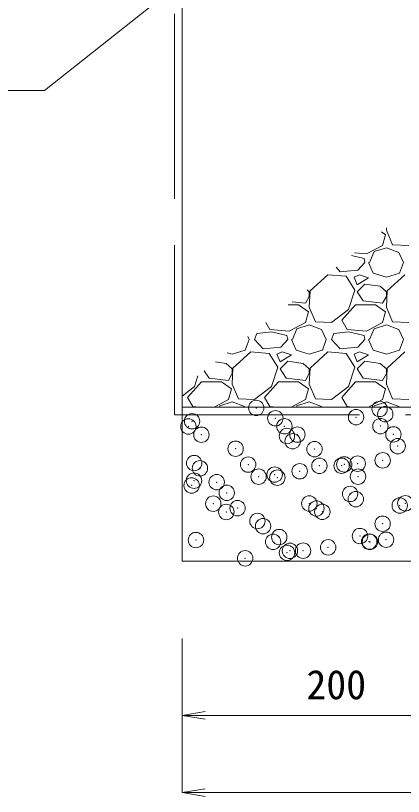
# Model space of a CAD drawing. Units: millimetres at full size, sheet at 1:20; details may follow other scales. Extents: x 0 to 23340, y -4498 to 8520.
# Drawn here: x 16010 to 16261, y 3404 to 3910 of the extents above; entities that cross this region are included whole.
import ezdxf
from ezdxf.enums import TextEntityAlignment as Align

# ---------------------------------------------------------------- set-up
doc = ezdxf.new("R2010")
doc.units = ezdxf.units.MM
doc.header["$LTSCALE"] = 20
doc.header["$PDMODE"] = 32
doc.header["$PDSIZE"] = 10
doc.linetypes.add('DASHED', pattern=[7.5, 6, -1.5])
for name, color, linetype, lineweight in [('KIJUN', 5, 'Continuous', 5), ('SUNPO', 3, 'Continuous', 13), ('TITLE', 7, 'Continuous', 13), ('ﾊｯﾁﾝｸﾞ', 7, 'Continuous', 5)]:
    doc.layers.add(name, color=color, linetype=linetype, lineweight=lineweight)
doc.styles.add('ＭＳ ゴシック', font='')
doc.styles.get('ＭＳ ゴシック').set_extended_font_data('MS Gothic')

# ---------------------------------------------------------------- blocks, each defined once
blk = doc.blocks.new('open_arrow')
at = {"color": 0, "linetype": 'Continuous', "lineweight": -2}
blk.add_lwpolyline([(7.5, 1.25), (0, 0), (7.5, -1.25)], dxfattribs=at)

msp = doc.modelspace()

# ---------------------------------------------------------------- linework, layer by layer
at = {"layer": 'KIJUN', "color": 7, "linetype": 'DASHED', "lineweight": 13}
msp.add_lwpolyline([(16317.48, 4661.2), (16112.48, 4661.2), (16112.48, 3651.2), (17052.48, 3651.2), (17052.48, 4661.2), (16847.48, 4661.2)], dxfattribs=at)
at = {"layer": 'KIJUN', "color": 7, "lineweight": 13}
for points in [[(16847.48, 4656.2), (16847.48, 3876.2), (16827.48, 3856.2), (16337.48, 3856.2), (16317.48, 3876.2), (16317.48, 4656.2), (16117.48, 4656.2), (16117.48, 3656.2), (17047.48, 3656.2), (17047.48, 4656.2)], [(17047.48, 3656.2), (16117.48, 3656.2), (16117.48, 3556.2), (17047.48, 3556.2)]]:
    msp.add_lwpolyline(points, close=True, dxfattribs=at)
at = {"layer": 'SUNPO'}
for p, q in [((16117.48, 3506.2), (16117.48, 3456.2)), ((16117.48, 3506.2), (16117.48, 3406.2)), ((16317.48, 3456.2), (16117.48, 3456.2)), ((16117.48, 3406.2), (17047.48, 3406.2))]:
    msp.add_line(p, q, dxfattribs=at)
msp.add_lwpolyline([(16333.61, 4103.44), (16321.85, 4094.13), (16028.18, 3861.41), (15771.61, 3861.41)], dxfattribs=at)
at = {"layer": 'TITLE'}
for p in [(16165.57, 3655.66), (16245.6, 3654.97), (16249.28, 3651.59), (16123.97, 3647), (16177.99, 3648.95), (16230.34, 3649.62), (16121.57, 3643.62), (16183.85, 3643.73), (16246.13, 3643.84), (16130, 3638.24), (16185.47, 3637.41), (16192.29, 3638.36), (16254.57, 3638.47), (16189.16, 3634.04), (16257.38, 3630.86), (16152.2, 3629.16), (16203.36, 3628.92), (16247.61, 3621.64), (16125.35, 3619.86), (16129.04, 3616.48), (16160.36, 3618.9), (16206.56, 3618.09), (16220.94, 3618.13), (16222.65, 3619.01), (16231.35, 3619.5), (16167.1, 3611.04), (16177.52, 3612.42), (16193.77, 3614.56), (16231.6, 3611.08), (16125.23, 3608.47), (16139.94, 3607.47), (16179.25, 3610.41), (16123.68, 3605.33), (16146.44, 3600.54), (16226.47, 3599.85), (16230.15, 3596.47), (16137.72, 3593.53), (16153.46, 3590.63), (16200, 3593.65), (16204.62, 3590.38), (16258.64, 3592.33), (16262.29, 3593.76), (16146.16, 3588.16), (16208.44, 3588.27), (16166.34, 3582.3), (16247.55, 3580.53), (16170.03, 3578.92), (16180.51, 3571.88), (16232.86, 3572.54), (16249.79, 3570.15), (16126.49, 3569.93), (16176.52, 3568.82), (16212.21, 3565.2), (16238.8, 3568.93), (16239.38, 3568.78), (16185.54, 3561.69), (16187.43, 3562.98), (16195.96, 3563.06), (16158.38, 3558.11)]:
    msp.add_point(p, dxfattribs=at)
at = {"layer": 'ﾊｯﾁﾝｸﾞ'}
for p, q in [((16246.81, 3769.86), (16249.5, 3768)), ((16249.5, 3768), (16247.5, 3761)), ((16250.07, 3772.41), (16250, 3771)), ((16250, 3771), (16254, 3761.5)), ((16247.5, 3761), (16237, 3755.5)), ((16242, 3757), (16250, 3759.5)), ((16250, 3759.5), (16258, 3756.5)), ((16254, 3761.5), (16264.5, 3761)), ((16235.5, 3752.5), (16227.29, 3754.55)), ((16237, 3755.5), (16229.28, 3756.12)), ((16236, 3750), (16235.5, 3752.5)), ((16239, 3750), (16242, 3757)), ((16258, 3756.5), (16261, 3750)), ((16236, 3750), (16231.5, 3745)), ((16238.5, 3750), (16241.5, 3743)), ((16258.5, 3743), (16261, 3750)), ((16220, 3744), (16217.42, 3746.82)), ((16231.5, 3745), (16220, 3744)), ((16241.5, 3743), (16250, 3740.5)), ((16250, 3740.5), (16258.5, 3743)), ((16212, 3742), (16200.5, 3731.5)), ((16224, 3741), (16212, 3742)), ((16229.5, 3732), (16224, 3741)), ((16232.5, 3742), (16229, 3740.5)), ((16229, 3740.5), (16231, 3735.5)), ((16231, 3735.5), (16238.5, 3740)), ((16238.5, 3740), (16232.5, 3742)), ((16262, 3742), (16250.5, 3731.5)), ((16200, 3731), (16198.69, 3732.14)), ((16225.5, 3719.5), (16229.5, 3732)), ((16236, 3736), (16231, 3731)), ((16246, 3734.5), (16236, 3736)), ((16250, 3731), (16246, 3734.5)), ((16197.5, 3723.5), (16200, 3728)), ((16200.5, 3731.5), (16200, 3721)), ((16200, 3728), (16200, 3731)), ((16231, 3731), (16235, 3725)), ((16247.5, 3723.5), (16250, 3728)), ((16250.5, 3731.5), (16250, 3721)), ((16250, 3728), (16250, 3731)), ((16186.39, 3722.5), (16193, 3722.5)), ((16188.97, 3724.52), (16197.5, 3723.5)), ((16193, 3722.5), (16199.5, 3718)), ((16221, 3712.5), (16230, 3722.5)), ((16230, 3722.5), (16243, 3722.5)), ((16235, 3725), (16247.5, 3723.5)), ((16243, 3722.5), (16249.5, 3718)), ((16199.5, 3718), (16197.5, 3711)), ((16200, 3721), (16204, 3711.5)), ((16214.5, 3711), (16225.5, 3719.5)), ((16249.5, 3718), (16247.5, 3711)), ((16250, 3721), (16254, 3711.5)), ((16224.5, 3706.5), (16221, 3712.5)), ((16174.5, 3706.5), (16171.83, 3711.09)), ((16197.5, 3711), (16187, 3705.5)), ((16189, 3700), (16192, 3707)), ((16192, 3707), (16200, 3709.5)), ((16200, 3709.5), (16208, 3706.5)), ((16204, 3711.5), (16214.5, 3711)), ((16247.5, 3711), (16237, 3705.5)), ((16239, 3700), (16242, 3707)), ((16242, 3707), (16250, 3709.5)), ((16250, 3709.5), (16258, 3706.5)), ((16254, 3711.5), (16264.5, 3711)), ((16160.12, 3701.91), (16161, 3700)), ((16164.5, 3700), (16166, 3704)), ((16175.5, 3705), (16166, 3704)), ((16187, 3705.5), (16174.5, 3706.5)), ((16185.5, 3702.5), (16175.5, 3705)), ((16186, 3700), (16185.5, 3702.5)), ((16208, 3706.5), (16211, 3700)), ((16214.5, 3700), (16216, 3704)), ((16225.5, 3705), (16216, 3704)), ((16237, 3705.5), (16224.5, 3706.5)), ((16235.5, 3702.5), (16225.5, 3705)), ((16236, 3700), (16235.5, 3702.5)), ((16258, 3706.5), (16261, 3700)), ((16158.5, 3693), (16161, 3700)), ((16170, 3694), (16164.5, 3700)), ((16186, 3700), (16181.5, 3695)), ((16188.5, 3700), (16191.5, 3693)), ((16208.5, 3693), (16211, 3700)), ((16220, 3694), (16214.5, 3700)), ((16236, 3700), (16231.5, 3695)), ((16238.5, 3700), (16241.5, 3693)), ((16258.5, 3693), (16261, 3700)), ((16146.77, 3691.45), (16150, 3690.5)), ((16150, 3690.5), (16158.5, 3693)), ((16162, 3692), (16150.5, 3681.5)), ((16174, 3691), (16162, 3692)), ((16181.5, 3695), (16170, 3694)), ((16182.5, 3692), (16179, 3690.5)), ((16188.5, 3690), (16182.5, 3692)), ((16191.5, 3693), (16200, 3690.5)), ((16200, 3690.5), (16208.5, 3693)), ((16212, 3692), (16200.5, 3681.5)), ((16224, 3691), (16212, 3692)), ((16231.5, 3695), (16220, 3694)), ((16232.5, 3692), (16229, 3690.5)), ((16238.5, 3690), (16232.5, 3692)), ((16241.5, 3693), (16250, 3690.5)), ((16250, 3690.5), (16258.5, 3693)), ((16262, 3692), (16250.5, 3681.5)), ((16179.5, 3682), (16174, 3691)), ((16179, 3690.5), (16181, 3685.5)), ((16181, 3685.5), (16188.5, 3690)), ((16229.5, 3682), (16224, 3691)), ((16229, 3690.5), (16231, 3685.5)), ((16231, 3685.5), (16238.5, 3690)), ((16146, 3684.5), (16139.21, 3685.52)), ((16150, 3681), (16146, 3684.5)), ((16150.5, 3681.5), (16150, 3671)), ((16175.5, 3669.5), (16179.5, 3682)), ((16186, 3686), (16181, 3681)), ((16196, 3684.5), (16186, 3686)), ((16200, 3681), (16196, 3684.5)), ((16200.5, 3681.5), (16200, 3671)), ((16225.5, 3669.5), (16229.5, 3682)), ((16236, 3686), (16231, 3681)), ((16246, 3684.5), (16236, 3686)), ((16250, 3681), (16246, 3684.5)), ((16250.5, 3681.5), (16250, 3671)), ((16125.5, 3669.5), (16127.75, 3676.54)), ((16131.84, 3679.74), (16135, 3675)), ((16147.5, 3673.5), (16150, 3678)), ((16150, 3678), (16150, 3681)), ((16181, 3681), (16185, 3675)), ((16197.5, 3673.5), (16200, 3678)), ((16200, 3678), (16200, 3681)), ((16231, 3681), (16235, 3675)), ((16247.5, 3673.5), (16250, 3678)), ((16250, 3678), (16250, 3681)), ((16121, 3662.5), (16130, 3672.5)), ((16130, 3672.5), (16143, 3672.5)), ((16135, 3675), (16147.5, 3673.5)), ((16143, 3672.5), (16149.5, 3668)), ((16171, 3662.5), (16180, 3672.5)), ((16180, 3672.5), (16193, 3672.5)), ((16185, 3675), (16197.5, 3673.5)), ((16193, 3672.5), (16199.5, 3668)), ((16221, 3662.5), (16230, 3672.5)), ((16230, 3672.5), (16243, 3672.5)), ((16235, 3675), (16247.5, 3673.5)), ((16243, 3672.5), (16249.5, 3668)), ((16117.48, 3663.31), (16125.5, 3669.5)), ((16149.5, 3668), (16147.5, 3661)), ((16150, 3671), (16154, 3661.5)), ((16164.5, 3661), (16175.5, 3669.5)), ((16199.5, 3668), (16197.5, 3661)), ((16200, 3671), (16204, 3661.5)), ((16214.5, 3661), (16225.5, 3669.5)), ((16249.5, 3668), (16247.5, 3661)), ((16250, 3671), (16254, 3661.5)), ((16124.5, 3656.5), (16121, 3662.5)), ((16154, 3661.5), (16164.5, 3661)), ((16174.5, 3656.5), (16171, 3662.5)), ((16204, 3661.5), (16214.5, 3661)), ((16224.5, 3656.5), (16221, 3662.5)), ((16254, 3661.5), (16264.5, 3661)), ((16128.3, 3656.2), (16124.5, 3656.5)), ((16147.5, 3661), (16138.33, 3656.2)), ((16141.66, 3656.2), (16142, 3657)), ((16142, 3657), (16150, 3659.5)), ((16150, 3659.5), (16158, 3656.5)), ((16158, 3656.5), (16158.14, 3656.2)), ((16178.3, 3656.2), (16174.5, 3656.5)), ((16197.5, 3661), (16188.33, 3656.2)), ((16191.66, 3656.2), (16192, 3657)), ((16192, 3657), (16200, 3659.5)), ((16200, 3659.5), (16208, 3656.5)), ((16208, 3656.5), (16208.14, 3656.2)), ((16228.3, 3656.2), (16224.5, 3656.5)), ((16247.5, 3661), (16238.33, 3656.2)), ((16241.66, 3656.2), (16242, 3657)), ((16242, 3657), (16250, 3659.5)), ((16250, 3659.5), (16258, 3656.5)), ((16258, 3656.5), (16258.14, 3656.2))]:
    msp.add_line(p, q, dxfattribs=at)

# ---------------------------------------------------------------- block references
at = {"layer": 'SUNPO', "xscale": 2, "yscale": 2}
for p in [(16117.48, 3456.2), (16117.48, 3406.2)]:
    msp.add_blockref('open_arrow', p, dxfattribs=at)

# ---------------------------------------------------------------- texts
at = {"layer": 'SUNPO', "style": 'ＭＳ ゴシック'}
msp.add_text('200', height=18.99, dxfattribs=at).set_placement((16217.48, 3476.2), align=Align.MIDDLE_CENTER)

doc.saveas('drawing.dxf')
